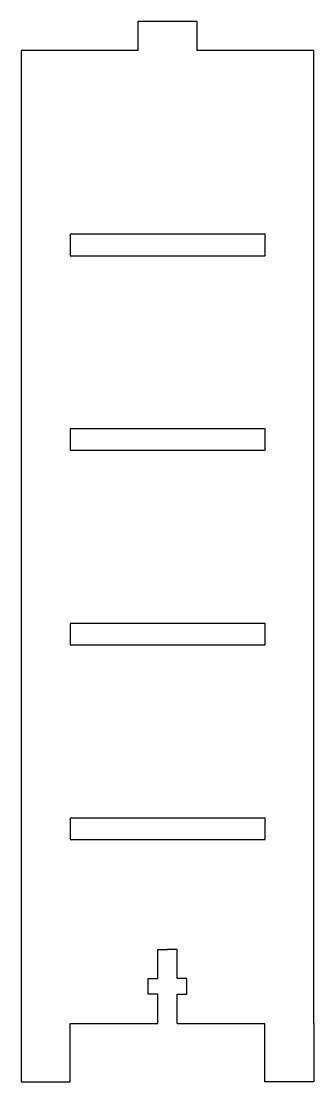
# Model space of a CAD drawing. Extents: x 0 to 30, y -6 to 103.
import ezdxf

# ---------------------------------------------------------------- set-up
doc = ezdxf.new("R2010")
doc.units = 0
doc.layers.get('0').update_dxf_attribs({"linetype": 'CONTINUOUS'})

msp = doc.modelspace()

# ---------------------------------------------------------------- linework, layer by layer
at = {"color": 7}
for points in [[(12, 103), (18, 103), (18, 100)], [(12, 100), (12, 103)], [(0, 100), (0, 0)], [(12, 100), (0, 100)], [(30, 100), (18, 100)], [(30, 0), (30, 100)], [(14, 0), (14, 3), (13, 3), (13, 4.6), (14, 4.6), (14, 7.6), (15, 7.6)], [(16, 0), (16, 3), (17, 3), (17, 4.6), (16, 4.6), (16, 7.6), (15, 7.6)], [(0, 0), (0, -6)], [(5, -6), (5, 0)], [(5, 0), (14, 0)], [(16, 0), (25, 0)], [(30, 0), (30, -6), (25, -6)], [(25, -6), (25, 0)], [(0, -6), (5, -6)]]:
    msp.add_lwpolyline(points, dxfattribs=at)
for points in [[(25.003897, 81.1), (5.003897, 81.1), (5.003897, 78.9), (25.003897, 78.9), (25.003897, 81.1)], [(25.003897, 61.1), (5.003897, 61.1), (5.003897, 58.9), (25.003897, 58.9), (25.003897, 61.1)], [(25.003897, 41.1), (5.003897, 41.1), (5.003897, 38.9), (25.003897, 38.9), (25.003897, 41.1)], [(25.003897, 21.1), (5.003897, 21.1), (5.003897, 18.9), (25.003897, 18.9), (25.003897, 21.1)]]:
    msp.add_lwpolyline(points, close=True, dxfattribs=at)

doc.saveas('drawing.dxf')
